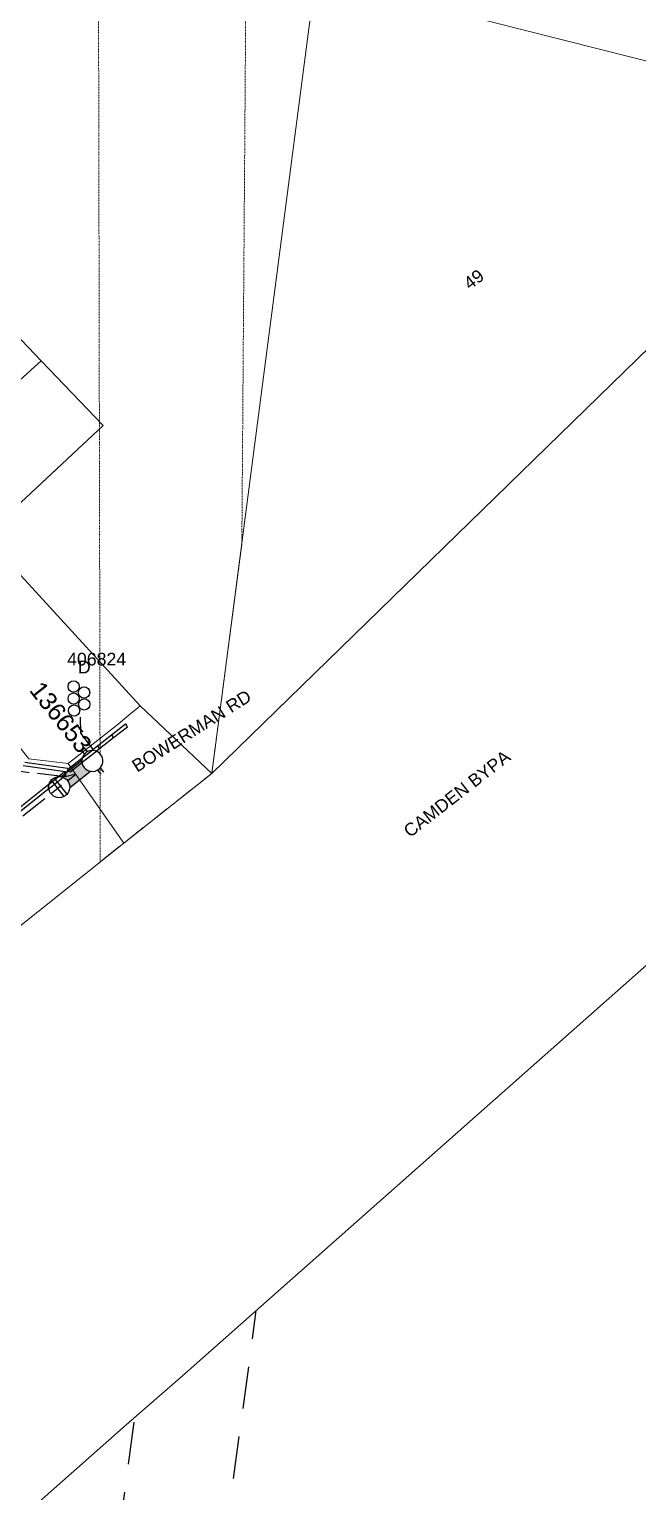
# Model space of a CAD drawing. Header units: metres. Extents: x 289087 to 291245, y 6227587 to 6229773.
# Drawn here: x 290477.7 to 290564.1, y 6228919.4 to 6229127.1 of the extents above; entities that cross this region are included whole.
import ezdxf
from ezdxf.enums import TextEntityAlignment as Align

# ---------------------------------------------------------------- set-up
doc = ezdxf.new("R2010")
doc.units = ezdxf.units.M
for name, pattern in [('Cable Exist UG', [8.2, 4, -1.2, 1.8, -1.2]), ('Dash', [5, 3, -2]), ('HIDDEN', [0.375, 0.25, -0.125]), ('HIDDEN2', [0.1875, 0.125, -0.0625])]:
    doc.linetypes.add(name, pattern=pattern)
for name, color, linetype in [('_User Ducts Config', 7, 'Continuous'), ('Duct_SP_EXT', 7, 'Continuous'), ('Equip_LV_EXT', 7, 'Continuous'), ('Mains_LV_EXT', 7, 'Continuous'), ('Notes', 7, 'Continuous'), ('SupportsUG_SP_LV_EXT', 7, 'Continuous')]:
    doc.layers.add(name, color=color, linetype=linetype)
for name, color, linetype, lineweight in [('Cadastre Land Parcels_SP_EXT', 9, 'Continuous', 5), ('Cadastre Other Property_SP_EXT', 9, 'HIDDEN', 5), ('Cadastre Roads_SP_EXT', 9, 'Continuous', 5)]:
    doc.layers.add(name, color=color, linetype=linetype, lineweight=lineweight)
doc.styles.add('iecARIAL', font='arial.ttf', dxfattribs={"height": 2})
doc.styles.get("Standard").update_dxf_attribs({"font": 'arial.ttf'})

# ---------------------------------------------------------------- blocks, each defined once
blk = doc.blocks.new('PILLAR_EXT')
blk.add_hatch(color=256).paths.add_polyline_path([(-2.475, 0.99), (-2.475, -0.99), (2.475, -0.99), (2.475, 0.99)])
blk.add_lwpolyline([(-2.475, -0.99), (2.475, -0.99), (2.475, 0.99), (-2.475, 0.99)], close=True)
at = {"style": 'iecARIAL', "flags": 8}
blk.add_attdef('ASSET_NUM', (1.5, 3.5), '', height=2.5, dxfattribs=at)
for tag, p, flags in [('OWNED_BY', (0, -0.2), 9), ('STATE', (0, -0.4), 9), ('SUPPORT_TYPE', (0, -0.6), 9), ('STREETNAME', (0, -1.8), 9), ('SUBURB', (0, -2), 1), ('USAGE', (0, -0.8), 9), ('LEGEND', (0, -1), 9), ('LOCATION', (0, -1.2), 9), ('NOTES', (0, -1.4), 9), ('PARENT', (0, -1.6), 9)]:
    blk.add_attdef(tag, p, '', height=0.2, dxfattribs=dict(flags=flags))
blk = doc.blocks.new('DUCT_EXT')
blk.add_circle((0, 0.8), 0.8)
at = {"flags": 1}
blk.add_attdef('Z', (0, 0), '', height=0.2, dxfattribs=at)
at = {"flags": 9}
for tag, p in [('DUCT_CODE', (0, 0)), ('XSECT_TYPE', (0, -0.2)), ('STATE', (0, -0.6)), ('FB_REFERENCE', (0, -0.4)), ('NOTES', (0, -0.8))]:
    blk.add_attdef(tag, text='', height=0.2, dxfattribs=at).set_placement(p, align=Align.MIDDLE_LEFT)
blk = doc.blocks.new('LV_UG_LINKS_CLOSED_EXT')
blk.add_wipeout([(-1.06, 1.06), (-1.18, 0.92), (-1.29, 0.76), (-1.37, 0.59), (-1.43, 0.42), (-1.48, 0.23), (-1.49, 0.05), (-1.49, -0.14), (-1.46, -0.33), (-1.41, -0.51), (-1.33, -0.68), (-1.24, -0.84), (-1.12, -0.99), (-0.99, -1.12), (-0.84, -1.24), (-0.68, -1.33), (-0.51, -1.41), (-0.33, -1.46), (-0.14, -1.49), (0.05, -1.49), (0.23, -1.48), (0.42, -1.43), (0.59, -1.37), (0.76, -1.29), (0.92, -1.18), (1.06, -1.06), (1.18, -0.92), (1.29, -0.76), (1.37, -0.59), (1.43, -0.42), (1.48, -0.23), (1.49, -0.05), (1.49, 0.14), (1.46, 0.33), (1.41, 0.51), (1.33, 0.68), (1.24, 0.84), (1.12, 0.99), (0.99, 1.12), (0.84, 1.24), (0.68, 1.33), (0.51, 1.41), (0.33, 1.46), (0.14, 1.49), (-0.05, 1.49), (-0.23, 1.48), (-0.42, 1.43), (-0.59, 1.37), (-0.76, 1.29), (-0.92, 1.18)])
for p, q in [((-0.25, -1.48), (-0.25, 1.48)), ((0.25, -1.48), (0.25, 1.48))]:
    blk.add_line(p, q)
blk.add_circle((0, 0), 1.5)
at = {"flags": 9}
for tag, p in [('ACTUAL_STATUS', (0, 0)), ('CONSTRUCTED_VOLTAGE', (0, -0.2)), ('OPERATING_VOLTAGE', (0, -0.6)), ('ORIENTATION', (0, -0.8)), ('STATE', (0, -1)), ('SWITCH_TYPE', (0, -1.2)), ('NO_PHASES', (0, -0.4)), ('USAGE', (0, -1.4)), ('NOTES', (0, -1.6))]:
    blk.add_attdef(tag, text='', height=0.2, dxfattribs=at).set_placement(p, align=Align.MIDDLE_LEFT)
at = {"flags": 1}
blk.add_attdef('Z', (0, 0), '', height=0.2, dxfattribs=at)
blk = doc.blocks.new('LV_UG_LINKS_OPEN_EXT')
for p, q in [((-0.25, 1.47), (-0.25, 2.22)), ((0.25, 1.47), (0.25, 2.22)), ((-0.25, -1.47), (-0.25, -2.22)), ((0.25, -1.47), (0.25, -2.22))]:
    blk.add_line(p, q)
at = {"flags": 9}
for tag, p in [('ACTUAL_STATUS', (0, 0)), ('CONSTRUCTED_VOLTAGE', (0, -0.2)), ('OPERATING_VOLTAGE', (0, -0.6)), ('ORIENTATION', (0, -0.8)), ('STATE', (0, -1)), ('SWITCH_TYPE', (0, -1.2)), ('NO_PHASES', (0, -0.4)), ('USAGE', (0, -1.4)), ('NOTES', (0, -1.6))]:
    blk.add_attdef(tag, text='', height=0.2, dxfattribs=at).set_placement(p, align=Align.MIDDLE_LEFT)
at = {"flags": 1}
blk.add_attdef('Z', (0, 0), '', height=0.2, dxfattribs=at)
blk.add_wipeout([(-0.25, 1.47), (-0.43, 1.43), (-0.61, 1.36), (-0.77, 1.28), (-0.93, 1.17), (-1.07, 1.05), (-1.19, 0.9), (-1.29, 0.75), (-1.38, 0.58), (-1.44, 0.4), (-1.48, 0.22), (-1.49, 0.03), (-1.49, -0.16), (-1.45, -0.34), (-1.4, -0.52), (-1.32, -0.69), (-1.23, -0.85), (-1.11, -1), (-0.98, -1.13), (-0.83, -1.24), (-0.66, -1.34), (-0.49, -1.41), (-0.31, -1.46), (-0.13, -1.49), (0.06, -1.49), (0.25, -1.47), (0.43, -1.43), (0.61, -1.36), (0.77, -1.28), (0.93, -1.17), (1.07, -1.05), (1.19, -0.9), (1.29, -0.75), (1.38, -0.58), (1.44, -0.4), (1.48, -0.22), (1.49, -0.03), (1.49, 0.16), (1.45, 0.34), (1.4, 0.52), (1.32, 0.69), (1.23, 0.85), (1.11, 1), (0.98, 1.13), (0.83, 1.24), (0.66, 1.34), (0.49, 1.41), (0.31, 1.46), (0.13, 1.49), (-0.06, 1.49)])
blk.add_lwpolyline([(0, -1.49, 1), (0, 1.49, 1)], format="xyb", close=True)

msp = doc.modelspace()

# ---------------------------------------------------------------- linework, layer by layer
at = {"layer": '_User Ducts Config'}
msp.add_lwpolyline([(290484.95, 6229029.44), (290484.97, 6229027.14), (290486.7, 6229024.93)], dxfattribs=at)
at = {"layer": 'Cadastre Land Parcels_SP_EXT', "linetype": 'Continuous'}
for points in [[(290568.35, 6229462.86), (290561.09, 6229459.03), (290532.11, 6229239.4), (290518.36, 6229134.49), (290598.85, 6229114.14)], [(290293.13, 6229230.66), (290368.33, 6229203.17), (290387.8, 6229196.06), (290414.08, 6229186.45), (290408.6, 6229171.41), (290398.31, 6229143.22), (290412.67, 6229136.65), (290422.7, 6229132.07), (290426.7, 6229129.71), (290433.56, 6229125.66), (290439.67, 6229120.71), (290442.84, 6229118.13), (290450.92, 6229109.71), (290461, 6229099.19), (290470.05, 6229089.75), (290479.4, 6229080), (290488.2, 6229070.82), (290471.32, 6229055.1), (290493.46, 6229031.03), (290503.62, 6229021.43), (290518.36, 6229134.49), (290532.11, 6229239.4), (290479.23, 6229212.77), (290394.19, 6229379.3)]]:
    msp.add_lwpolyline(points, dxfattribs=at)
for points in [[(290598.85, 6229114.14), (290518.36, 6229134.49), (290503.62, 6229021.43), (290598.85, 6229114.14)], [(290479.4, 6229080), (290470.05, 6229089.75), (290443.93, 6229066.17), (290452.32, 6229055.55), (290479.4, 6229080)], [(290471.32, 6229055.1), (290488.2, 6229070.82), (290479.4, 6229080), (290452.32, 6229055.55), (290460.57, 6229045.1), (290471.32, 6229055.1)], [(290490.32, 6229028.44), (290490.94, 6229028.97), (290491.56, 6229029.49), (290492.19, 6229030.01), (290492.82, 6229030.52), (290493.46, 6229031.03), (290471.32, 6229055.1), (290460.57, 6229045.1), (290477.62, 6229023.5), (290483.24, 6229022.84), (290490.32, 6229028.44)]]:
    msp.add_lwpolyline(points, close=True, dxfattribs=at)
at = {"layer": 'Cadastre Other Property_SP_EXT', "linetype": 'HIDDEN2'}
msp.add_lwpolyline([(290329, 6229468.14), (290487.48, 6229158.45), (290487.78, 6229008.91), (290503.62, 6229021.43), (290507.89, 6229053.95), (290508.64, 6229156.64), (290478.87, 6229212.65), (290352.23, 6229460.71), (290329, 6229468.14)], close=True, dxfattribs=at)
at = {"layer": 'Cadastre Roads_SP_EXT', "linetype": 'Continuous'}
msp.add_lwpolyline([(290598.85, 6229114.14), (290503.62, 6229021.43), (290491.13, 6229011.51), (290472.74, 6228996.92), (290427.05, 6228960.67), (290406.85, 6228944.64), (290366.75, 6228912.82), (290352.34, 6228901.38), (290346.38, 6228896.65), (290307.65, 6228865.91), (290271.3, 6228837.07), (290270.62, 6228836.43), (290240.94, 6228808.14), (290346.26, 6228800.52), (290491.47, 6228928.95), (290491.47, 6228928.95), (290499.44, 6228935.88), (290572.01, 6229000.07)], dxfattribs=at)
msp.add_lwpolyline([(290503.62, 6229021.43), (290493.46, 6229031.03), (290492.82, 6229030.52), (290492.19, 6229030.01), (290491.56, 6229029.49), (290490.94, 6229028.97), (290490.32, 6229028.44), (290483.24, 6229022.84), (290491.13, 6229011.51), (290503.62, 6229021.43)], close=True, dxfattribs=at)
at = {"layer": 'Duct_SP_EXT'}
for p in [(290491.36, 6229028.45), (290491.65, 6229028.07)]:
    msp.add_line(p, (290491.5, 6229028.26), dxfattribs=at)
at = {"layer": 'Notes', "linetype": 'Dash', "ltscale": 2, "flags": 128}
for points in [[(290471.72, 6228663.7), (290509.95, 6228945.18)], [(290456.81, 6228665.72), (290492.72, 6228930.03)]]:
    msp.add_lwpolyline(points, dxfattribs=at)

# ---------------------------------------------------------------- block references
at = {"layer": '_User Ducts Config', "rotation": 269.5741183081594}
for p in [(290483.2, 6229033.78), (290483.2, 6229032.06), (290484.68, 6229032.93), (290483.26, 6229030.36), (290484.7, 6229031.24)]:
    msp.add_blockref('DUCT_EXT', p, dxfattribs=at)
at = {"layer": 'SupportsUG_SP_LV_EXT'}
ref = msp.add_blockref('PILLAR_EXT', (290484.3, 6229021.35), dxfattribs=dict(at, rotation=38.31342755208222))
ref.add_attrib('ASSET_NUM', '136653', dxfattribs={"layer": '0', "height": 2.5, "rotation": 308.3134, "style": 'iecARIAL'}).set_placement((290485.8, 6229024.85), align=Align.MIDDLE_RIGHT)

# ---------------------------------------------------------------- texts
at = {"layer": '_User Ducts Config'}
for s, p in [('406824', (290483.07, 6229036.76)), ('D', (290484.61, 6229035.64))]:
    msp.add_text(s, height=1.8, dxfattribs=at).set_placement(p)
at = {"layer": 'Cadastre Land Parcels_SP_EXT'}
msp.add_text('49', height=1.8, rotation=37.7778, dxfattribs=at).set_placement((290540.28, 6229090.02))
at = {"layer": 'Cadastre Roads_SP_EXT'}
for s, rotation, p in [('BOWERMAN RD', 32.2456, (290493.02, 6229021.53)), ('CAMDEN BYPA', 37.7778, (290531.76, 6229012.24))]:
    msp.add_text(s, height=1.8, rotation=rotation, dxfattribs=at).set_placement(p)

# ---------------------------------------------------------------- next in the draw order: block references
at = {"layer": 'Equip_LV_EXT', "rotation": 38.31342755208222}
msp.add_blockref('LV_UG_LINKS_CLOSED_EXT', (290481.95, 6229019.49), dxfattribs=at)

# ---------------------------------------------------------------- next in the draw order: linework, layer by layer
at = {"layer": 'Duct_SP_EXT'}
for p, q in [((290466.12, 6229008.45), (290482.66, 6229021.65)), ((290466.42, 6229008.08), (290482.96, 6229021.28)), ((290482.66, 6229021.65), (290482.81, 6229021.47)), ((290482.96, 6229021.28), (290482.81, 6229021.47))]:
    msp.add_line(p, q, dxfattribs=at)

# ---------------------------------------------------------------- next in the draw order: block references
at = {"layer": 'Equip_LV_EXT', "rotation": 38.31342755208222}
msp.add_blockref('LV_UG_LINKS_OPEN_EXT', (290486.66, 6229023.21), dxfattribs=at)

# ---------------------------------------------------------------- next in the draw order: linework, layer by layer
at = {"layer": 'Duct_SP_EXT'}
for p, q in [((290487.39, 6229025.35), (290489.37, 6229026.91)), ((290487.68, 6229024.98), (290489.66, 6229026.53)), ((290489.37, 6229026.91), (290491.36, 6229028.45)), ((290489.37, 6229026.91), (290489.51, 6229026.72)), ((290489.66, 6229026.53), (290489.51, 6229026.72)), ((290489.66, 6229026.53), (290491.65, 6229028.07)), ((290483.19, 6229022.06), (290487.39, 6229025.35)), ((290483.49, 6229021.68), (290487.68, 6229024.98)), ((290487.39, 6229025.35), (290487.39, 6229025.35)), ((290487.39, 6229025.35), (290487.54, 6229025.16)), ((290487.39, 6229025.35), (290487.54, 6229025.16)), ((290487.68, 6229024.98), (290487.54, 6229025.16)), ((290487.68, 6229024.98), (290487.54, 6229025.16)), ((290487.68, 6229024.98), (290487.68, 6229024.98)), ((290483.12, 6229021.63), (290476.82, 6229022.52)), ((290483.18, 6229022.11), (290477.08, 6229022.97)), ((290483.12, 6229021.63), (290483.15, 6229021.87)), ((290483.18, 6229022.11), (290483.15, 6229021.87)), ((290483.19, 6229022.06), (290483.34, 6229021.87)), ((290483.49, 6229021.68), (290483.34, 6229021.87))]:
    msp.add_line(p, q, dxfattribs=at)
at = {"layer": 'Mains_LV_EXT', "linetype": 'Cable Exist UG'}
for points in [[(290484.3, 6229021.35), (290482.83, 6229020.93), (290482.83, 6229020.93), (290476.39, 6229021.69), (290459.05, 6229043.65), (290459.05, 6229043.65), (290442.21, 6229064.99)], [(290396.03, 6229000.65), (290396.12, 6228998.56), (290392.28, 6228992.67), (290392.28, 6228992.67), (290410.98, 6228968.98), (290419.89, 6228967.93), (290428.76, 6228974.94), (290428.76, 6228974.94), (290438.88, 6228982.93), (290448.16, 6228990.26), (290450.47, 6228989.52), (290460.36, 6228997.32), (290467.93, 6229003.3), (290469.73, 6229004.72), (290470.35, 6229010.33), (290470.35, 6229010.33), (290484.3, 6229021.35)]]:
    msp.add_lwpolyline(points, dxfattribs=at)

doc.saveas('drawing.dxf')
